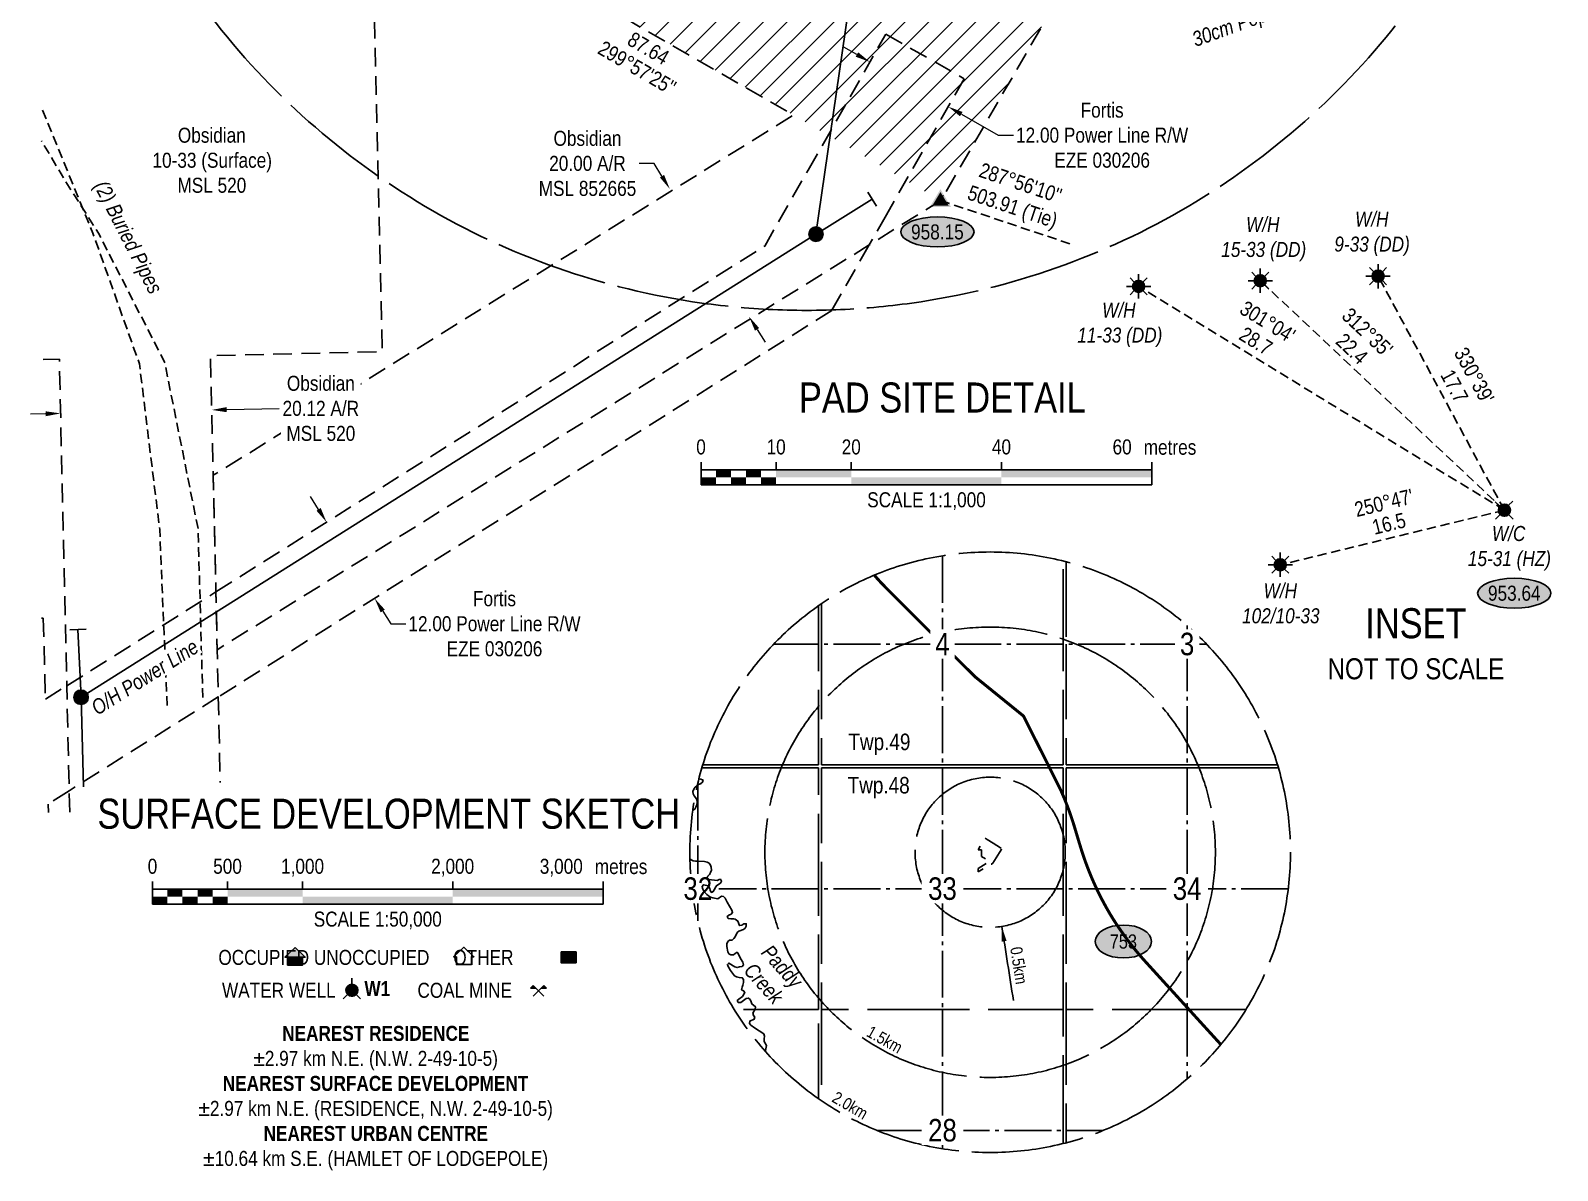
# Model space of a CAD drawing. Extents: x 605913 to 608337, y 5892047 to 5896223.
# Drawn here: x 605928 to 606944, y 5892047 to 5892806 of the extents above; entities that cross this region are included whole.
import ezdxf
from ezdxf.enums import TextEntityAlignment as Align

# ---------------------------------------------------------------- set-up
doc = ezdxf.new("R2010")
doc.units = 0
doc.header["$LTSCALE"] = 5
doc.header["$PDSIZE"] = 5
for name, pattern in [('foc-ACCESSROAD', [3.75, 2.5, -1.25]), ('foc-BUFFER', [16.75, 15, -1.75]), ('foc-FLOWLINE', [3.75, 2.5, -1.25]), ('foc-QUARTERLINE', [33, 25, -3, 2, -3]), ('foc-TIELINE', [1.875, 1.25, -0.625]), ('foc-UNSURVEYED', [12.5, 10, -2.5]), ('POWERLINE5', [7.8, 2.4, -0.6, 0.6, -0.6, 0.6, -0.6, 2.4]), ('UG_PIPE', [1.875, 1.25, -0.625])]:
    doc.linetypes.add(name, pattern=pattern)
doc.layers.get('Defpoints').update_dxf_attribs({"color": 9})
for name, color, linetype in [('AS-PIPE-UG', 44, 'UG_PIPE'), ('AS-PIPE-UG-T', 44, 'Continuous'), ('AS-POWER', 104, 'foc-POWER'), ('AS-POWER-EXISTING', 72, 'POWERLINE5'), ('AS-RESIDENCE', 14, 'Continuous'), ('AS-SYMBOL', 7, 'Continuous'), ('AUX-BUFFER', 7, 'foc-BUFFER'), ('AUX-LABELS', 1, 'Continuous'), ('C-WS', 13, 'foc-ACCESSROAD'), ('C-WS-S', 13, 'Continuous'), ('CG-NOTES', 7, 'Continuous'), ('DETAIL-T', 7, 'Continuous'), ('F-EZE', 190, 'foc-FLOWLINE'), ('F-WS-S', 190, 'Continuous'), ('L-2', 7, 'Continuous'), ('L-BD', 7, 'Continuous'), ('L-MON', 1, 'Continuous'), ('L-QSEC', 8, 'foc-QUARTERLINE'), ('L-TIE', 7, 'foc-TIELINE'), ('L-USEC', 7, 'foc-UNSURVEYED'), ('P-ELEVATION', 7, 'Continuous'), ('P-PROPOSED-EXISTING-H', 59, 'Continuous'), ('ROUTE-MAP-HWY', 2, 'Continuous'), ('S-7', 6, 'Continuous'), ('T-BUSH-T', 110, 'Continuous'), ('T-CREEK', 160, 'Continuous'), ('T-TIE', 201, 'foc-TIELINE'), ('T-WATER-T', 170, 'Continuous')]:
    doc.layers.add(name, color=color, linetype=linetype)
for name, color, linetype, lineweight in [('C-AR-T', 13, 'Continuous', 9), ('F-EZE-T', 190, 'Continuous', 9), ('T-TIE-T', 201, 'Continuous', 18)]:
    doc.layers.add(name, color=color, linetype=linetype, lineweight=lineweight)
doc.styles.add('100L', font='ARIALN.TTF', dxfattribs={"height": 11})
doc.styles.add('120', font='ARIALN.TTF', dxfattribs={"height": 13})
doc.styles.add('60L', font='ARIALN.TTF', dxfattribs={"height": 7.35})
doc.styles.add('80', font='ARIALN.TTF', dxfattribs={"height": 10})
doc.styles.add('80A', font='ARIALN.TTF', dxfattribs={"height": 10})
doc.styles.add('80CG', font='ARIALN.TTF', dxfattribs={"height": 10})
doc.styles.add('80L', font='ARIALN.TTF', dxfattribs={"height": 10})
doc.styles.add('80LS', font='ARIALNI.TTF', dxfattribs={"height": 10})
doc.styles.add('BOLD', font='ARIALNB.TTF')
doc.styles.add('foc-LtypeFont', font='ARIALN.TTF', dxfattribs={"height": 7.35})
doc.linetypes.add('foc-POWER', pattern='A,6,-1,["P",foc-LtypeFont,S=0.2,R=0,X=-0.625,Y=-0.75],-1.24,4', length=12.24)
doc.dimstyles.new('Compass 5 000', dxfattribs={"dimscale": 5, "dimtxt": 9, "dimasz": 2, "dimexe": 0.2, "dimexo": 0.0625, "dimgap": 0.5, "dimtad": 0, "dimtih": 1, "dimtoh": 1, "dimzin": 0, "dimdsep": 46, "dimtxsty": '80CG', "dimcen": 0.1, "dimse1": 1, "dimse2": 1, "dimclrd": 256, "dimclrt": 256, "dimaunit": 1, "dimadec": 4, "dimazin": 0, "dimtfac": 0.06, "dimtofl": 0, "dimtmove": 0, "dimatfit": 1, "dimfxl": 0.2, "dimtolj": 1, "dimtzin": 0, "dimlwd": -1, "dimarcsym": 0})

# ---------------------------------------------------------------- blocks, each defined once
blk = doc.blocks.new('POWERPOLE')
h = blk.add_hatch(color=255)
edge = h.paths.add_edge_path()
edge.add_arc((0, 0), 0.96, 0, 360)
at = {"linetype": 'Continuous'}
for p, q in [((0.68, -0.68), (-0.68, 0.68)), ((-0.68, -0.68), (0.68, 0.68))]:
    blk.add_line(p, q, dxfattribs=at)
blk.add_circle((0, 0), 0.96, dxfattribs=at)
blk = doc.blocks.new('*D72')
at = {"layer": 'C-AR-T', "transparency": 16777216}
for p, q in [((606058.4, 5892553.3), (606093.3, 5892554.1)), ((605937.7, 5892550.5), (605927.7, 5892550.3))]:
    blk.add_line(p, q, dxfattribs=at)
for points in [[(606058.3, 5892555), (606058.4, 5892551.6), (606048.4, 5892553.1)], [(605937.7, 5892552.2), (605937.8, 5892548.9), (605947.7, 5892550.8)]]:
    blk.add_solid(points, dxfattribs=at)
at = {"layer": 'Defpoints', "color": 0, "transparency": 16777216}
for p in [(606048.4, 5892553.1), (605954.3, 5892263.4), (606054.9, 5892265.7)]:
    blk.add_point(p, dxfattribs=at)
at = {"layer": 'C-AR-T', "transparency": 16777216, "insert": (606121, 5892554.1), "char_height": 10, "attachment_point": 5, "style": '80CG', "bg_fill": 3, "box_fill_scale": 1.1, "bg_fill_color": 256, "bg_fill_true_color": 13158600, "bg_fill_transparency": 0}
blk.add_mtext('\\A1;Obsidian\\P20.12 A/R\\PMSL 520', dxfattribs=at)
blk = doc.blocks.new('*D71')
at = {"layer": 'Defpoints', "color": 0, "transparency": 16777216}
for p in [(606110, 5892469.1), (606156.8, 5892427.6), (606142, 5892418.3)]:
    blk.add_point(p, dxfattribs=at)
at = {"layer": 'F-EZE-T', "transparency": 16777216}
for p, q in [((606119.5, 5892486.9), (606114.2, 5892495.4)), ((606162.2, 5892419.2), (606167.5, 5892410.7)), ((606167.5, 5892410.7), (606177.5, 5892410.7))]:
    blk.add_line(p, q, dxfattribs=at)
for points in [[(606120.9, 5892487.8), (606118.1, 5892486), (606124.8, 5892478.4)], [(606163.6, 5892420.1), (606160.8, 5892418.3), (606156.8, 5892427.6)]]:
    blk.add_solid(points, dxfattribs=at)
at = {"layer": 'F-EZE-T', "transparency": 16777216, "insert": (606236.6, 5892410.7), "char_height": 10, "attachment_point": 5, "style": '80CG'}
blk.add_mtext('\\A1;Fortis\\P12.00 Power Line R/W\\PEZE 030206', dxfattribs=at)
blk = doc.blocks.new('*U66')
at = {"color": 72}
blk.add_line((1.1, 0.05), (-1.1, -0.05), dxfattribs=at)
at = {"layer": 'AS-SYMBOL', "color": 72, "flags": 128}
blk.add_lwpolyline([(0.42, -9.04), (0, 0)], dxfattribs=at)
blk = doc.blocks.new('*U65')
at = {"color": 72}
blk.add_line((0.58, -0.93), (-0.58, 0.93), dxfattribs=at)
at = {"layer": 'AS-SYMBOL', "color": 72, "flags": 128}
blk.add_lwpolyline([(-7.47, -4.67), (0, 0)], dxfattribs=at)
blk = doc.blocks.new('*D76')
at = {"layer": 'Defpoints', "color": 0, "transparency": 16777216}
for p in [(606486.5, 5892784.8), (606473.2, 5892761.5), (606525.3, 5892731.7)]:
    blk.add_point(p, dxfattribs=at)
at = {"layer": 'F-EZE-T', "transparency": 16777216}
for p, q in [((606477.9, 5892789.8), (606469.2, 5892794.7)), ((606547.4, 5892750.1), (606572, 5892736)), ((606572, 5892736), (606582, 5892736))]:
    blk.add_line(p, q, dxfattribs=at)
for points in [[(606478.7, 5892791.2), (606477, 5892788.3), (606486.5, 5892784.8)], [(606548.2, 5892751.5), (606546.5, 5892748.6), (606538.7, 5892755)]]:
    blk.add_solid(points, dxfattribs=at)
at = {"layer": 'F-EZE-T', "transparency": 16777216, "insert": (606641.1, 5892736), "char_height": 10, "attachment_point": 5, "style": '80CG'}
blk.add_mtext('\\A1;Fortis\\P12.00 Power Line R/W\\PEZE 030206', dxfattribs=at)
blk = doc.blocks.new('GAS')
h = blk.add_hatch(color=255)
h.dxf.hatch_style = 1
edge = h.paths.add_edge_path()
edge.add_arc((0, 0), 0.9, 0, 360)
for p, q in [((-0.81, 0), (-1.62, 0)), ((-0.57, 0.57), (-1.14, 1.14)), ((0, 0.81), (0, 1.62)), ((0.57, 0.57), (1.14, 1.14)), ((1.62, 0), (0.81, 0)), ((-0.57, -0.57), (-1.14, -1.14)), ((0, -0.81), (0, -1.62)), ((1.14, -1.14), (0.57, -0.57))]:
    blk.add_line(p, q)
blk.add_circle((0, 0), 0.8)
blk = doc.blocks.new('WC')
at = {"layer": 'L-MON'}
h = blk.add_hatch(color=255, dxfattribs=at)
h.dxf.hatch_style = 1
edge = h.paths.add_edge_path()
edge.add_arc((0, 0), 0.9, 0, 360)
at = {"layer": 'L-MON', "color": 240, "flags": 128}
for points in [[(-0.62, 0.5), (-1.23, 1.12)], [(0.52, 0.61), (1.13, 1.21)], [(-1.18, -1.18), (-0.56, -0.57)], [(1.16, -1.18), (0.56, -0.57)]]:
    blk.add_lwpolyline(points, dxfattribs=at)
at = {"layer": 'L-MON', "color": 240}
for radius in [0.8, 0.373]:
    blk.add_circle((0, 0), radius, dxfattribs=at)
blk = doc.blocks.new('*U36')
at = {"color": 0}
for p, q in [((-150, 0), (-150, 15)), ((-100, 10), (-100, 15)), ((-50, 10), (-50, 15)), ((50, 10), (50, 15)), ((150.2, 0), (150.2, 15)), ((-150, 10), (150.2, 10)), ((-150, 0), (150.2, 0))]:
    blk.add_line(p, q, dxfattribs=at)
for points in [[(-150, 5), (-140, 5), (-150, 0), (-140, 0)], [(-140, 10), (-130, 10), (-140, 5), (-130, 5)], [(-130, 5), (-120, 5), (-130, 0), (-120, 0)], [(-120, 10), (-110, 10), (-120, 5), (-110, 5)], [(-110, 5), (-100, 5), (-110, 0), (-100, 0)], [(-100, 10), (-50, 10), (-100, 5), (-50, 5)], [(-50, 5), (50, 5), (-50, 0), (50, 0)], [(50, 10), (150.2, 10), (50, 5), (150.2, 5)]]:
    blk.add_solid(points, dxfattribs=at)
at = {"color": 0, "style": '80'}
blk.add_text('metres', height=10, dxfattribs=at).set_placement((162.2, 20), align=Align.CENTER)
at = {"color": 0, "char_height": 10, "style": '80'}
for s, insert, attachment_point in [('0', (-150, 30.2), 2), ('10', (-100, 30.2), 2), ('20', (-50, 30.2), 2), ('40', (50, 30.2), 2), ('60', (136.7, 30.2), 3), ('SCALE 1:1,000', (0.1, -5), 2)]:
    blk.add_mtext(s, dxfattribs=dict(at, insert=insert, attachment_point=attachment_point))
blk = doc.blocks.new('HWY-SEC')
h = blk.add_hatch(color=255)
edge = h.paths.add_edge_path()
edge.add_ellipse((0, 0), major_axis=(18.8, 0), ratio=0.584608, start_angle=0, end_angle=360)
blk.add_ellipse((0, 0), major_axis=(18.8, 0), ratio=0.584608)
at = {"style": '80A'}
blk.add_attdef('SEC', text='', height=9.5, dxfattribs=at).set_placement((0, 0), align=Align.MIDDLE_CENTER)
blk = doc.blocks.new('*U33')
at = {"color": 0}
for p, q in [((-150, 0), (-150, 15)), ((-100, 10), (-100, 15)), ((-50, 10), (-50, 15)), ((50, 10), (50, 15)), ((150.2, 0), (150.2, 15)), ((-150, 10), (150.2, 10)), ((-150, 0), (150.2, 0))]:
    blk.add_line(p, q, dxfattribs=at)
for points in [[(-150, 5), (-140, 5), (-150, 0), (-140, 0)], [(-140, 10), (-130, 10), (-140, 5), (-130, 5)], [(-130, 5), (-120, 5), (-130, 0), (-120, 0)], [(-120, 10), (-110, 10), (-120, 5), (-110, 5)], [(-110, 5), (-100, 5), (-110, 0), (-100, 0)], [(-100, 10), (-50, 10), (-100, 5), (-50, 5)], [(-50, 5), (50, 5), (-50, 0), (50, 0)], [(50, 10), (150.2, 10), (50, 5), (150.2, 5)]]:
    blk.add_solid(points, dxfattribs=at)
at = {"color": 0, "style": '80'}
blk.add_text('metres', height=10, dxfattribs=at).set_placement((162.2, 20), align=Align.CENTER)
at = {"color": 0, "char_height": 10, "style": '80'}
for s, insert, attachment_point in [('0', (-150, 30.2), 2), ('500', (-100, 30.2), 2), ('1,000', (-50, 30.2), 2), ('2,000', (50, 30.2), 2), ('3,000', (136.7, 30.2), 3), ('SCALE 1:50,000', (0.1, -5), 2)]:
    blk.add_mtext(s, dxfattribs=dict(at, insert=insert, attachment_point=attachment_point))
blk = doc.blocks.new('res_abd')
at = {"color": 14}
blk.add_lwpolyline([(-1.13, -0.57), (-1.13, -1.62), (0.87, -1.62), (0.87, -0.57), (1.22, -0.57), (-0.13, 0.69), (-1.49, -0.57)], close=True, dxfattribs=at)
blk = doc.blocks.new('res_other')
blk.add_hatch(color=14).paths.add_polyline_path([(-1.09, 0.73), (0.91, 0.73), (0.91, -0.69), (-1.09, -0.69)])
at = {"color": 14}
blk.add_lwpolyline([(-1.09, 0.73), (0.91, 0.73), (0.91, -0.69), (-1.09, -0.69)], close=True, dxfattribs=at)
blk = doc.blocks.new('res_occ')
for points in [[(0.1, 0.89), (-1.26, -0.37), (1.46, -0.37)], [(-0.9, -1.43), (1.1, -1.43), (1.1, -0.37), (-0.9, -0.37)]]:
    blk.add_hatch(color=14).paths.add_polyline_path(points)
at = {"color": 14}
for points in [[(0.1, 0.89), (-1.26, -0.37), (1.46, -0.37)], [(-0.9, -1.43), (1.1, -1.43), (1.1, -0.37), (-0.9, -0.37)]]:
    blk.add_lwpolyline(points, close=True, dxfattribs=at)
blk = doc.blocks.new('WAT')
h = blk.add_hatch(color=255)
h.dxf.hatch_style = 1
edge = h.paths.add_edge_path()
edge.add_arc((0, 0), 0.9, 0, 360)
at = {"color": 170}
for p, q in [((0, 0.82), (0, 1.63)), ((-0.58, -0.58), (-1.15, -1.15)), ((0.58, -0.58), (1.15, -1.15))]:
    blk.add_line(p, q, dxfattribs=at)
blk.add_circle((0, 0), 0.8, dxfattribs=at)
blk = doc.blocks.new('Mine')
at = {"layer": 'AS-SYMBOL'}
h = blk.add_hatch(color=161, dxfattribs=at)
h.dxf.hatch_style = 1
h.paths.add_polyline_path([(-0.71, 0.71), (-1.06, 0.35), (-0.35, 0.35)])
h = blk.add_hatch(color=161, dxfattribs=at)
h.dxf.hatch_style = 1
h.paths.add_polyline_path([(0.71, 0.71), (0.35, 0.35), (1.06, 0.35)])
at = {"layer": 'AS-SYMBOL', "color": 161}
for p, q in [((-0.71, 0.71), (-1.06, 0.35)), ((-1.06, 0.35), (-0.35, 0.35)), ((-0.71, 0.71), (0, 0)), ((0, 0), (-0.71, -0.71)), ((0, 0), (0.71, 0.71)), ((0, 0), (0.71, -0.71)), ((1.06, 0.35), (0.35, 0.35)), ((0.71, 0.71), (1.06, 0.35))]:
    blk.add_line(p, q, dxfattribs=at)
blk = doc.blocks.new('*U37')
at = {"layer": 'AS-RESIDENCE', "color": 14}
blk.add_lwpolyline([(130, -1.3), (140, -1.3), (140, -8.5), (130, -8.5)], close=True, dxfattribs=at)
at = {"layer": 'AS-RESIDENCE', "xscale": 5, "yscale": 5, "zscale": 5}
for name, p in [('res_occ', (-47.7, -2.9)), ('res_abd', (65.9, -1.7)), ('res_other', (135.5, -5))]:
    blk.add_blockref(name, p, dxfattribs=at)
at = {"layer": 'AS-SYMBOL', "color": 161, "xscale": 5, "yscale": 5, "zscale": 5}
blk.add_blockref('Mine', (115, -27.2), dxfattribs=at)
at = {"layer": 'F-WS-S', "xscale": 5, "yscale": 5, "zscale": 5}
blk.add_blockref('WAT', (-9.3, -26.9), dxfattribs=at)
at = {"layer": 'CG-NOTES', "char_height": 12, "style": '80CG'}
for s, insert, width, attachment_point in [('{\\H0.83333x;OCCUPIED^IUNOCCUPIED^I    OTHER}', (0, 0), 324.707, 2), ('\\pi0.13844;{\\H0.83333x;WATER WELL}', (-96, -21.9), 75.427, 1), ('\\pi0.33285;{\\H0.83333x;COAL MINE}', (34, -21.9), 62.521, 1)]:
    blk.add_mtext(s, dxfattribs=dict(at, insert=insert, width=width, attachment_point=attachment_point))
at = {"layer": 'T-WATER-T', "style": 'BOLD'}
blk.add_text('W1', height=10, dxfattribs=at).set_placement((-1, -30.8))
blk = doc.blocks.new('*D81')
at = {"layer": 'C-AR-T', "transparency": 16777216}
for p, q in [((606342.8, 5892717.2), (606332.8, 5892717.2)), ((606348.1, 5892708.7), (606342.8, 5892717.2)), ((606411.4, 5892606.7), (606416.7, 5892598.2))]:
    blk.add_line(p, q, dxfattribs=at)
for points in [[(606349.5, 5892709.6), (606346.7, 5892707.9), (606353.3, 5892700.2)], [(606412.8, 5892607.6), (606410, 5892605.9), (606406.1, 5892615.2)]]:
    blk.add_solid(points, dxfattribs=at)
at = {"layer": 'Defpoints', "color": 0, "transparency": 16777216}
for p in [(606353.3, 5892700.2), (606356.7, 5892702.3), (606409.5, 5892617.3)]:
    blk.add_point(p, dxfattribs=at)
at = {"layer": 'C-AR-T', "transparency": 16777216, "insert": (606298.5, 5892717.2), "char_height": 10, "attachment_point": 5, "style": '80CG', "bg_fill": 3, "box_fill_scale": 1.1, "bg_fill_color": 256, "bg_fill_true_color": 13158600, "bg_fill_transparency": 0}
blk.add_mtext('\\A1;Obsidian\\P20.00 A/R\\PMSL 852665', dxfattribs=at)
blk = doc.blocks.new('STRIA')
blk.add_hatch(color=255).paths.add_polyline_path([(-0.04, 1.52), (-1.47, -0.87), (1.39, -0.87)])
blk = doc.blocks.new('STRIAA')
blk.add_blockref('STRIA', (0, 0))
blk = doc.blocks.new('STRIB')
at = {"color": 1}
blk.add_solid([(-1.12, -0.67), (-0.04, 1.13), (1.04, -0.67)], dxfattribs=at)
blk = doc.blocks.new('STRIBB')
blk.add_blockref('STRIB', (0, 0))
blk = doc.blocks.new('STRICC')
for name in ['STRIAA', 'STRIBB']:
    blk.add_blockref(name, (0, 0))
blk = doc.blocks.new('fdspike')
blk.add_blockref('STRICC', (0, 0))
blk = doc.blocks.new('we')
at = {"layer": 'P-ELEVATION'}
h = blk.add_hatch(color=111, dxfattribs=at)
h.dxf.hatch_style = 1
edge = h.paths.add_edge_path()
edge.add_ellipse((0, 0), major_axis=(-24.4, 0), ratio=0.410256, start_angle=0, end_angle=360)
at = {"layer": 'P-ELEVATION', "color": 7, "flags": 128}
blk.add_lwpolyline([(0, 0, 12.5, 0, 0), (-12.4, -6.4, 0, 0, 0)], format="xyseb", dxfattribs=at)
at = {"layer": 'P-ELEVATION', "color": 7}
blk.add_ellipse((0, 0), major_axis=(-24.4, 0), ratio=0.410256, dxfattribs=at)
at = {"layer": 'P-ELEVATION', "style": '80'}
blk.add_attdef('ELEVATION', text='', height=10, dxfattribs=at).set_placement((0, 0), align=Align.MIDDLE_CENTER)

msp = doc.modelspace()

# ---------------------------------------------------------------- hatches: boundary and pattern name
at = {"layer": 'P-PROPOSED-EXISTING-H'}
h = msp.add_hatch(dxfattribs=at)
h.set_pattern_fill('ANSI31', color=256, scale=3.5, style=0)
h.set_pattern_definition([(45, (-1714.735, 3159.097), (-7.857724106, 7.857724106), [])])
h.paths.add_polyline_path([(606435.642, 5892749.403), (606533.677, 5892692.498), (606743.102, 5893053.32), (606785.275, 5893125.979), (606816.47, 5893179.723), (606822.474, 5893190.07), (606781.795, 5893213.679), (606526.029, 5893362.138), (606330.636, 5893475.531), (606324.871, 5893478.9), (606260.859, 5893518.014), (606249.905, 5893499.132), (606030.102, 5893120.663), (606149.397, 5893123.348), (606154.337, 5892911.193)])

# ---------------------------------------------------------------- linework, layer by layer
at = {"layer": 'AS-PIPE-UG', "flags": 128}
for points in [[(606018.667, 5892356.203), (606013.727, 5892473.438), (606013.727, 5892473.438), (606000.222, 5892583.813), (606000.222, 5892583.813), (605969.207, 5892670.873), (605954.707, 5892706.148), (605934.931, 5892754.647)], [(606042.377, 5892361.668), (606039.257, 5892474.103), (606017.002, 5892584.908), (605972.952, 5892670.768), (605951.012, 5892705.463), (605934.931, 5892732.274)]]:
    msp.add_lwpolyline(points, dxfattribs=at)
at = {"layer": 'AS-POWER', "flags": 128}
msp.add_lwpolyline([(605962.987, 5892302.187), (605961.372, 5892361.798), (606450.612, 5892670.133), (606472.132, 5892818.478)], dxfattribs=at)
at = {"layer": 'AUX-BUFFER', "color": 251, "linetype": 'foc-BUFFER'}
msp.add_circle((606444.427, 5893119.198), 499.797, dxfattribs=at)
at = {"layer": 'AUX-BUFFER'}
for radius in [199.919, 149.939, 49.98]:
    msp.add_circle((606566.555, 5892258.603), radius, dxfattribs=at)
at = {"layer": 'C-WS', "flags": 128}
for points in [[(606816.47, 5893179.723), (606785.275, 5893125.979), (606743.102, 5893053.32), (606533.677, 5892692.498), (606486.045, 5892662.928), (606052.004, 5892393.47), (606051.124, 5892431.988), (606049.35, 5892509.589), (606435.642, 5892749.403), (606154.337, 5892911.193), (606149.397, 5893123.348), (606030.102, 5893120.663), (606249.905, 5893499.132), (606260.859, 5893518.014), (606324.871, 5893478.9), (606330.636, 5893475.531), (606526.029, 5893362.138), (606781.795, 5893213.679), (606820.222, 5893191.518), (606816.47, 5893179.723)], [(606574.219, 5892260.894), (606573.569, 5892259.835), (606572.691, 5892258.403), (606568.33, 5892251.293), (606567.363, 5892250.725), (606558.557, 5892245.55), (606558.558, 5892246.32), (606558.56, 5892247.872), (606566.398, 5892252.478), (606560.858, 5892255.876), (606560.864, 5892260.132), (606560.257, 5892260.133), (606558.499, 5892260.135), (606563.049, 5892267.554), (606563.277, 5892267.926), (606564.538, 5892267.113), (606564.651, 5892267.043), (606568.502, 5892264.681), (606573.542, 5892261.59), (606574.344, 5892261.098), (606574.219, 5892260.894)]]:
    msp.add_lwpolyline(points, close=True, dxfattribs=at)
for points in [[(605934.931, 5893120.465), (606030.102, 5893120.663), (606149.397, 5893123.348), (606154.337, 5892911.193), (606161.846, 5892591.834), (606047.528, 5892589.217), (606049.348, 5892509.589), (606051.124, 5892431.988), (606052.002, 5892393.47), (606052.721, 5892362.049), (606054.023, 5892305.095)], [(605953.8, 5892285.335), (605953.476, 5892299.517), (605951.877, 5892369.46), (605946.906, 5892586.922), (605934.931, 5892586.648)]]:
    msp.add_lwpolyline(points, dxfattribs=at)
at = {"layer": 'F-EZE'}
msp.add_lwpolyline([(605934.931, 5892414.53), (605936.252, 5892414.564), (605937.648, 5892360.499), (605951.877, 5892369.46), (606051.124, 5892431.988), (606416.464, 5892662.159), (606445.38, 5892712.77), (606497.143, 5892803.377), (606549.271, 5892773.596), (606497.506, 5892682.988), (606486.045, 5892662.928), (606461.154, 5892619.363), (606052.723, 5892362.049), (605953.476, 5892299.517), (605939.451, 5892290.685), (605939.598, 5892285.01)], dxfattribs=at)
at = {"layer": 'L-QSEC', "color": 253, "ltscale": 0.25}
for p, q in [((606534.807, 5892455.985), (606534.807, 5892397.172)), ((606697.687, 5892409.508), (606697.687, 5892397.172)), ((606452.361, 5892397.172), (606422.45, 5892397.172)), ((606534.807, 5892397.172), (606454.372, 5892397.172)), ((606534.807, 5892397.172), (606534.807, 5892316.737)), ((606615.241, 5892397.172), (606534.807, 5892397.172)), ((606697.687, 5892397.172), (606617.252, 5892397.172)), ((606697.687, 5892397.172), (606697.687, 5892316.737)), ((606710.661, 5892397.172), (606697.687, 5892397.172)), ((606534.807, 5892314.726), (606534.807, 5892234.291)), ((606697.687, 5892314.726), (606697.687, 5892234.291)), ((606371.927, 5892304.29), (606371.927, 5892234.291)), ((606371.927, 5892234.291), (606368.12, 5892234.291)), ((606371.927, 5892234.291), (606371.927, 5892212.917)), ((606452.361, 5892234.291), (606371.927, 5892234.291)), ((606534.807, 5892234.291), (606454.372, 5892234.291)), ((606534.807, 5892234.291), (606534.807, 5892153.857)), ((606615.241, 5892234.291), (606534.807, 5892234.291)), ((606697.687, 5892234.291), (606617.252, 5892234.291)), ((606697.687, 5892234.291), (606697.687, 5892153.857)), ((606764.99, 5892234.291), (606697.687, 5892234.291)), ((606534.807, 5892153.857), (606534.807, 5892073.422)), ((606697.687, 5892153.857), (606697.687, 5892107.699)), ((606491.219, 5892073.422), (606534.807, 5892073.422)), ((606534.807, 5892073.422), (606534.807, 5892061.222)), ((606534.807, 5892073.422), (606615.241, 5892073.422)), ((606641.891, 5892073.422), (606617.252, 5892073.422))]:
    msp.add_line(p, q, dxfattribs=at)
at = {"layer": 'L-TIE'}
msp.add_line((606533.677, 5892692.498), (606621.787, 5892663.041), dxfattribs=at)
at = {"layer": 'L-USEC', "color": 253}
for p, q in [((606615.241, 5892397.172), (606615.241, 5892452.503)), ((606617.252, 5892451.987), (606617.252, 5892397.172)), ((606452.361, 5892397.172), (606452.361, 5892422.699)), ((606454.372, 5892424.08), (606454.372, 5892397.172)), ((606452.361, 5892316.737), (606452.361, 5892397.172)), ((606454.372, 5892397.172), (606454.372, 5892316.737)), ((606615.241, 5892316.737), (606615.241, 5892397.172)), ((606617.252, 5892397.172), (606617.252, 5892316.737)), ((606452.361, 5892234.291), (606452.361, 5892314.726)), ((606454.372, 5892314.726), (606454.372, 5892234.291)), ((606615.241, 5892234.291), (606615.241, 5892314.726)), ((606617.252, 5892314.726), (606617.252, 5892234.291)), ((606452.361, 5892153.857), (606452.361, 5892234.291)), ((606454.372, 5892234.291), (606454.372, 5892153.857)), ((606615.241, 5892153.857), (606615.241, 5892234.291)), ((606617.252, 5892234.291), (606617.252, 5892153.857)), ((606452.361, 5892153.857), (606396.274, 5892153.857)), ((606452.361, 5892094.508), (606452.361, 5892153.857)), ((606454.372, 5892153.857), (606454.372, 5892093.127)), ((606534.807, 5892153.857), (606454.372, 5892153.857)), ((606615.241, 5892153.857), (606534.807, 5892153.857)), ((606615.241, 5892073.422), (606615.241, 5892153.857)), ((606617.252, 5892153.857), (606617.252, 5892073.422)), ((606697.687, 5892153.857), (606617.252, 5892153.857)), ((606736.837, 5892153.857), (606697.687, 5892153.857)), ((606615.241, 5892064.703), (606615.241, 5892073.422)), ((606617.252, 5892073.422), (606617.252, 5892065.219))]:
    msp.add_line(p, q, dxfattribs=at)
at = {"layer": 'L-USEC'}
for p, q in [((606374.676, 5892314.726), (606452.361, 5892314.726)), ((606452.361, 5892314.726), (606374.676, 5892314.726)), ((606375.275, 5892316.737), (606452.361, 5892316.737)), ((606452.361, 5892316.737), (606375.275, 5892316.737)), ((606454.372, 5892316.737), (606534.807, 5892316.737)), ((606534.807, 5892316.737), (606454.372, 5892316.737)), ((606454.372, 5892314.726), (606534.807, 5892314.726)), ((606534.807, 5892314.726), (606454.372, 5892314.726)), ((606534.807, 5892316.737), (606615.241, 5892316.737)), ((606615.241, 5892316.737), (606534.807, 5892316.737)), ((606534.807, 5892314.726), (606615.241, 5892314.726)), ((606615.241, 5892314.726), (606534.807, 5892314.726)), ((606617.252, 5892316.737), (606697.687, 5892316.737)), ((606697.687, 5892316.737), (606617.252, 5892316.737)), ((606617.252, 5892314.726), (606697.687, 5892314.726)), ((606697.687, 5892314.726), (606617.252, 5892314.726)), ((606697.687, 5892316.737), (606757.835, 5892316.737)), ((606757.835, 5892316.737), (606697.687, 5892316.737)), ((606697.687, 5892314.726), (606758.435, 5892314.726)), ((606758.435, 5892314.726), (606697.687, 5892314.726))]:
    msp.add_line(p, q, dxfattribs=at)
at = {"layer": 'ROUTE-MAP-HWY', "const_width": 1.999}
msp.add_lwpolyline([(606720.12, 5892130.598), (606669.641, 5892186.087), (606667.937, 5892188.001), (606666.252, 5892189.937), (606664.583, 5892191.904), (606662.936, 5892193.905), (606661.31, 5892195.934), (606659.706, 5892197.989), (606658.123, 5892200.073), (606656.571, 5892202.186), (606655.04, 5892204.322), (606653.519, 5892206.48), (606652.008, 5892208.669), (606650.511, 5892210.896), (606649.043, 5892213.165), (606647.598, 5892215.474), (606646.183, 5892217.808), (606644.808, 5892220.16), (606643.48, 5892222.526), (606642.193, 5892224.896), (606640.937, 5892227.261), (606639.723, 5892229.623), (606638.562, 5892231.98), (606637.44, 5892234.325), (606636.357, 5892236.657), (606635.316, 5892238.983), (606634.312, 5892241.291), (606633.349, 5892243.594), (606632.419, 5892245.891), (606631.516, 5892248.186), (606630.645, 5892250.486), (606629.806, 5892252.794), (606628.991, 5892255.115), (606628.204, 5892257.453), (606627.44, 5892259.8), (606626.702, 5892262.165), (606625.983, 5892264.543), (606622.445, 5892276.287), (606621.715, 5892278.61), (606620.96, 5892280.931), (606620.174, 5892283.243), (606619.358, 5892285.552), (606618.507, 5892287.859), (606617.631, 5892290.161), (606616.727, 5892292.457), (606615.803, 5892294.73), (606614.855, 5892296.989), (606613.864, 5892299.239), (606613.243, 5892300.601), (606588.793, 5892349.277), (606556.25, 5892375.655), (606496.963, 5892434.927), (606495.266, 5892436.68), (606493.595, 5892438.442), (606491.954, 5892440.24), (606490.338, 5892442.072), (606489.486, 5892443.07)], dxfattribs=at)
at = {"layer": 'T-CREEK'}
msp.add_lwpolyline([(606372.716, 5892307.529), (606374, 5892307.297), (606375.408, 5892306.676), (606375.066, 5892305.233), (606373.954, 5892304.283), (606372.461, 5892303.671), (606371.244, 5892302.871), (606370.191, 5892301.878), (606369.605, 5892301.1)], dxfattribs=at)
at = {"layer": 'T-TIE'}
for q in [(606665.376, 5892635.394), (606746.366, 5892639.144), (606824.826, 5892642.154), (606759.689, 5892450.03)]:
    msp.add_line((606908.89, 5892486.353), q, dxfattribs=at)
at = {"layer": 'T-WATER-T', "linetype": 'Continuous'}
for points in [[(606372.708, 5892307.5), (606374.013, 5892307.265), (606375.421, 5892306.648), (606375.078, 5892305.203), (606373.966, 5892304.253), (606372.474, 5892303.64), (606371.795, 5892303.193), (606371.258, 5892302.84), (606370.204, 5892301.85), (606369.29, 5892300.635), (606368.689, 5892299.129), (606368.823, 5892297.401), (606369.559, 5892296.125), (606370.479, 5892294.985), (606371.23, 5892293.732), (606371.56, 5892291.965), (606371.19, 5892290.274), (606370.651, 5892288.728), (606369.93, 5892287.386), (606368.623, 5892286.713)], [(606407.241, 5892143.541), (606409.581, 5892141.742), (606415.859, 5892137.733), (606416.452, 5892136.251), (606416.145, 5892134.485), (606416.175, 5892132.626), (606417.724, 5892130.036), (606417.081, 5892126.598), (606417.029, 5892125.903)]]:
    msp.add_lwpolyline(points, dxfattribs=at)

# ---------------------------------------------------------------- block references
at = {"xscale": 4.99796935, "yscale": 4.99796935, "zscale": 4.99796935}
msp.add_blockref('WC', (606908.89, 5892486.353), dxfattribs=at)
at = {"color": 2}
msp.add_blockref('we', (606915.488, 5892431.085), dxfattribs=at).add_auto_attribs({'ELEVATION': '953.64'})
at = {"layer": 'AS-POWER-EXISTING', "xscale": 4.99796935, "yscale": 4.99796935, "zscale": 4.99796935}
msp.add_blockref('POWERPOLE', (606450.612, 5892670.133), dxfattribs=at)
at = {"layer": 'AS-SYMBOL', "xscale": 4.99796935, "yscale": 4.99796935, "zscale": 4.99796935}
msp.add_blockref('*U65', (606487.967, 5892693.498), dxfattribs=at)
at = {"layer": 'AUX-LABELS', "xscale": 0.9988084634318707, "yscale": 0.9988084634318707, "zscale": 0.9988084634318707}
msp.add_blockref('HWY-SEC', (606655.236, 5892199.175), dxfattribs=at).add_auto_attribs({'SEC': '753'})
at = {"layer": 'C-WS-S', "xscale": 4.99796935, "yscale": 4.99796935, "zscale": 4.99796935}
for p in [(606746.366, 5892639.144), (606824.826, 5892642.154), (606665.376, 5892635.394), (606759.689, 5892450.03)]:
    msp.add_blockref('GAS', p, dxfattribs=at)
at = {"layer": 'CG-NOTES', "xscale": 0.9991923331424217, "yscale": 0.9991923331424217, "zscale": 0.9991923331424217}
msp.add_blockref('*U37', (606150.998, 5892193.572), dxfattribs=at)
at = {"layer": 'DETAIL-T'}
msp.add_blockref('*U36', (606524.086, 5892503.281), dxfattribs=at)
at = {"layer": 'L-2', "xscale": 0.9991923331424217, "yscale": 0.9991923331424217, "zscale": 0.9991923331424217}
msp.add_blockref('*U33', (606158.792, 5892224.091), dxfattribs=at)
at = {"layer": 'L-MON', "xscale": 5, "yscale": 5, "zscale": 5}
msp.add_blockref('fdspike', (606533.677, 5892692.498), dxfattribs=at)

# ---------------------------------------------------------------- texts
at = {"style": '100L'}
for s, p in [('Twp.49', (606492.84, 5892326.594)), ('Twp.48', (606492.356, 5892297.755))]:
    msp.add_text(s, height=10.9955, rotation=359.999962, dxfattribs=at).set_placement(p, align=Align.CENTER)
at = {"char_height": 9.99594, "attachment_point": 1, "style": '80L'}
for s, width, insert in [('\\pi19.781;{\\fArial Narrow|b0|i1|c0|p34;W/H\\P\\pi3.2459;15-33 (DD)}', 60.75349, (606717.126, 5892681.616)), ('\\pi14.25;{\\fArial Narrow|b0|i1|c0|p34;W/H\\P\\pi0.43523;9-33 (DD)}', 49.691, (606795.248, 5892685.188)), ('\\pi21.365;{\\fArial Narrow|b0|i1|c0|p34;W/H\\P\\pi4.8298;11-33 (DD)}', 63.92141, (606619.762, 5892624.596)), ('\\pi16.448;{\\fArial Narrow|b0|i1|c0|p34;W/C\\P\\pi0.4113;15-31 (HZ)}', 53.81607, (606884.171, 5892475.829)), ('\\pi15.259;{\\fArial Narrow|b0|i1|c0|p34;W/H\\P\\pi0.90938;102/10-33 }', 51.70982, (606733.354, 5892437.7))]:
    msp.add_mtext_dynamic_manual_height_columns(s, width=width, gutter_width=50, heights=[0], dxfattribs=dict(at, insert=insert))
at = {"char_height": 7.9968, "attachment_point": 1, "style": '60L'}
for s, insert, rotation in [('0.5km', (606587.738, 5892196.166), 279.001315), ('1.5km', (606487.465, 5892143.505), 330.669818), ('2.0km', (606464.595, 5892099.798), 329.728013)]:
    msp.add_mtext_dynamic_manual_height_columns(s, width=28.39186, gutter_width=47.5, heights=[0], dxfattribs=dict(at, insert=insert, rotation=rotation))
at = {"layer": 'AS-PIPE-UG-T', "insert": (605978.653, 5892706.963), "char_height": 9.99594, "attachment_point": 1, "rotation": 297.159842, "style": '80L'}
msp.add_mtext_dynamic_manual_height_columns('{\\fArial Narrow|b0|i1|c0|p34;(2) Buried Pipes}', width=82.20778, gutter_width=50, heights=[0], dxfattribs=at)
at = {"layer": 'C-AR-T', "insert": (606008.238, 5892741.011), "char_height": 9.99594, "attachment_point": 1, "style": '80L'}
msp.add_mtext_dynamic_manual_height_columns('\\pi17.59;Obsidian\\P\\pi0.67969;10-33 (Surface)\\P\\pi17.29;MSL 520', width=78.99495, gutter_width=50, heights=[0], dxfattribs=at)
at = {"layer": 'CG-NOTES', "insert": (605950.837, 5892143.016), "char_height": 9.99192, "width": 412.06635, "attachment_point": 1, "style": '80CG'}
msp.add_mtext('\\pi144.43;{\\fArial Narrow|b1|i0|c0|p34;NEAREST RESIDENCE}\\P\\pi125.21;±2.97 km N.E. (N.W. 2-49-10-5)\\P\\pi104.85;{\\fArial Narrow|b1|i0|c0|p34;NEAREST SURFACE DEVELOPMENT}\\P\\pi88.649;±2.97 km N.E. (RESIDENCE, N.W. 2-49-10-5)\\P\\pi132.05;{\\fArial Narrow|b1|i0|c0|p34;NEAREST URBAN CENTRE}\\P\\pi91.808;±10.64 km S.E. (HAMLET OF LODGEPOLE)', dxfattribs=at)
at = {"layer": 'DETAIL-T', "color": 3, "style": '80CG'}
for s, insert, char_height, width, attachment_point in [('PAD SITE DETAIL', (606534.745, 5892561.229), 20, 376.31553, 5), ('INSET\\P{\\H0.7x;NOT TO SCALE}', (606849.995, 5892397.333), 19.99188, 116.92739, 5), ('\\pi2.3947;SURFACE DEVELOPMENT SKETCH', (605969.88, 5892294.268), 19.98385, 389.74417, 1)]:
    msp.add_mtext(s, dxfattribs=dict(at, insert=insert, char_height=char_height, width=width, attachment_point=attachment_point))
at = {"layer": 'L-BD', "style": '80L'}
for s, height, p in [("299°57'25''", 9.99594, (606331.551, 5892780.922)), ('87.64', 9.9959, (606339.078, 5892793.89))]:
    msp.add_text(s, height=height, rotation=329.8682, dxfattribs=at).set_placement(p, align=Align.MIDDLE)
at = {"layer": 'T-BUSH-T', "style": '80LS'}
msp.add_text('30cm Poplar', height=10, rotation=20, dxfattribs=at).set_placement((606731.834, 5892810.434), align=Align.MIDDLE_CENTER)
at = {"layer": 'T-TIE-T', "style": '80L'}
for s, rotation, p in [("301°04'", 328.5316, (606751.33, 5892611.787)), ("312°35'", 316.7681, (606817.742, 5892604.825)), ('28.7', 328.5316, (606743.502, 5892598.998)), ('22.4', 316.7681, (606807.472, 5892593.9)), ("330°39'", 298.3496, (606888.851, 5892576.12)), ('17.7', 298.3496, (606875.655, 5892569)), ("250°47'", 13.6827, (606828.674, 5892491.258)), ('16.5', 13.6827, (606832.043, 5892477.418))]:
    msp.add_text(s, height=9.9959, rotation=rotation, dxfattribs=at).set_placement(p, align=Align.MIDDLE)
at = {"layer": 'T-WATER-T', "insert": (606420.924, 5892198.041), "char_height": 9.98358, "attachment_point": 1, "rotation": 311.859472, "style": '80L'}
msp.add_mtext_dynamic_manual_height_columns('\\pi0.070216;{\\fArial Narrow|b0|i1|c0|p34;Paddy \\P\\pi1.3199;Creek}', width=32.71305, gutter_width=49.98, heights=[0], dxfattribs=at)

# ---------------------------------------------------------------- leaders
at = {"path_type": 1}
msp.add_leader([(606574.308, 5892209.229), (606582.061, 5892159.854)], dimstyle='Compass 5 000', override={"dimgap": 0.5, "dimtad": 0}, dxfattribs=at)

# ---------------------------------------------------------------- next in the draw order: texts
at = {"layer": 'AS-POWER', "insert": (605966.428, 5892357.598), "char_height": 9.99594, "attachment_point": 1, "rotation": 32.220467, "style": '80L', "bg_fill": 3, "box_fill_scale": 1.15, "bg_fill_color": 256, "bg_fill_true_color": 256, "bg_fill_transparency": 0}
msp.add_mtext_dynamic_manual_height_columns('\\pi0.59139;{\\fArial Narrow|b0|i1|c0|p34;O/H Power Line}', width=80.67299, gutter_width=50, heights=[0], dxfattribs=at)
at = {"layer": 'L-BD', "insert": (606588.407, 5892709.036), "char_height": 9.99594, "width": 64.33034, "attachment_point": 2, "rotation": 341.514315, "style": '80L', "bg_fill": 3, "box_fill_scale": 1, "bg_fill_color": 256, "bg_fill_transparency": 0}
msp.add_mtext("287°56'10''\\P503.91 (Tie)", dxfattribs=at)
at = {"layer": 'S-7', "attachment_point": 5, "style": '120', "bg_fill": 3, "box_fill_scale": 1.15, "bg_fill_color": 256}
for s, insert, char_height, width, bg_fill_transparency in [('4', (606534.807, 5892397.172), 14.994, 11.64943, 13369411), ('3', (606697.687, 5892397.172), 14.994, 11.64943, 13369466), ('32', (606371.927, 5892234.291), 14.9939, 23.29886, 13369381), ('33', (606534.807, 5892234.291), 14.9939, 23.29886, 13369436), ('34', (606697.687, 5892234.291), 14.9939, 23.29886, 13369441), ('28', (606534.807, 5892073.422), 14.9939, 23.29886, 13369431)]:
    msp.add_mtext(s, dxfattribs=dict(at, insert=insert, char_height=char_height, width=width, bg_fill_transparency=bg_fill_transparency))

# ---------------------------------------------------------------- next in the draw order: dimensions: what is measured, and where the dimension line sits
at = {"layer": 'C-AR-T'}
dim = msp.add_linear_dim(base=(606353.343, 5892700.244), p1=(606409.489, 5892617.333), p2=(606356.717, 5892702.338), angle=121.832437, text='Obsidian\\P20.00 A/R\\PMSL 852665', dimstyle='Compass 5 000', override={"dimtfill": 1}, dxfattribs=at)
dim.commit()
dim.dimension.update_dxf_attribs({"geometry": '*D81', "text_midpoint": (606298.477, 5892717.236), "dimtype": 161})

# ---------------------------------------------------------------- next in the draw order: linework, layer by layer
at = {"layer": 'T-WATER-T', "linetype": 'Continuous'}
for points in [[(606366.685, 5892254.183), (606367.624, 5892253.537), (606368.803, 5892252.985), (606370.488, 5892252.651), (606371.693, 5892252.606), (606376.46, 5892252.432), (606378.222, 5892252.104), (606379.434, 5892251.318), (606380.347, 5892250.078), (606380.906, 5892248.58), (606380.973, 5892246.704), (606380.492, 5892245.157), (606379.706, 5892243.805), (606378.693, 5892242.741), (606378.002, 5892241.387), (606379.227, 5892240.538), (606384.747, 5892239.851), (606386.148, 5892240.488), (606386.986, 5892240.576), (606387.786, 5892239.348), (606387.025, 5892238.108), (606384.591, 5892236.525), (606383.704, 5892235.263), (606383.449, 5892234.745), (606382.277, 5892232.371), (606380.958, 5892231.887), (606380.222, 5892233.205), (606379.846, 5892234.75), (606379.821, 5892234.853)], [(606379.821, 5892234.853), (606379.034, 5892236.152), (606375.713, 5892236.937), (606374.928, 5892235.697), (606375.171, 5892234.747), (606375.341, 5892234.084), (606376.044, 5892232.686), (606377.847, 5892230.423), (606379.033, 5892229.501), (606380.375, 5892228.775), (606381.891, 5892228.243), (606385.299, 5892227.652), (606387.628, 5892229.379), (606389.149, 5892229.102), (606390.08, 5892227.967), (606391.496, 5892225.285), (606394.643, 5892220.118), (606395.092, 5892218.497), (606394.131, 5892217.384), (606392.599, 5892216.826), (606391.553, 5892215.863), (606392.252, 5892214.532), (606394.034, 5892214.275), (606395.871, 5892214.23), (606396.867, 5892214.035), (606398.692, 5892212.825), (606399.766, 5892209.783), (606401.343, 5892210.134), (606402.642, 5892210.857), (606404.14, 5892210.973), (606404.173, 5892209.375), (606403.388, 5892208.039), (606402.257, 5892207.106), (606399.266, 5892206.08), (606398.16, 5892205.171), (606396.803, 5892202.32), (606395.971, 5892201.08), (606394.87, 5892200.135), (606392.97, 5892200.043), (606391.823, 5892199.117), (606391.206, 5892197.642), (606391.257, 5892195.77), (606391.886, 5892192.32), (606392.67, 5892190.991), (606393.993, 5892190.214), (606395.815, 5892190.229), (606396.874, 5892191.186), (606398.126, 5892191.974), (606399.07, 5892190.853), (606400.344, 5892187.926), (606401.993, 5892185.316), (606402.349, 5892183.7), (606401.458, 5892182.516), (606399.658, 5892182.358), (606398.108, 5892181.841), (606396.562, 5892182.414), (606392.583, 5892184.832), (606391.623, 5892183.875), (606392.198, 5892182.459), (606393.659, 5892179.818), (606396.467, 5892176.395), (606397.786, 5892175.551), (606399.585, 5892175.221), (606401.488, 5892175.098), (606402.335, 5892173.868), (606402.264, 5892171.957), (606401.929, 5892170.205), (606401.378, 5892168.729), (606401.038, 5892167.095), (606402.393, 5892166.439), (606403.158, 5892165.253), (606401.605, 5892162.531), (606399.223, 5892160.879), (606398.192, 5892159.825), (606398.904, 5892158.632), (606400.559, 5892158.655), (606404.176, 5892161.23), (606405.663, 5892161.533), (606406.734, 5892160.508), (606407.478, 5892159.122), (606407.994, 5892157.619), (606410.293, 5892155.778), (606410.229, 5892154.207), (606410.226, 5892154.131), (606408.564, 5892151.541), (606408.93, 5892149.953), (606409.839, 5892148.829), (606409.434, 5892147.361), (606406.557, 5892146.197), (606406.255, 5892144.642), (606407.241, 5892143.541)]]:
    msp.add_lwpolyline(points, dxfattribs=at)

# ---------------------------------------------------------------- next in the draw order: block references
at = {"color": 2}
msp.add_blockref('we', (606531.443, 5892671.628), dxfattribs=at).add_auto_attribs({'ELEVATION': '958.15'})
at = {"layer": 'AS-POWER-EXISTING', "xscale": 4.99796935, "yscale": 4.99796935, "zscale": 4.99796935}
msp.add_blockref('POWERPOLE', (605961.372, 5892361.798), dxfattribs=at)

# ---------------------------------------------------------------- next in the draw order: dimensions: what is measured, and where the dimension line sits
at = {"layer": 'F-EZE-T'}
dim = msp.add_linear_dim(base=(606486.541, 5892784.82), p1=(606525.328, 5892731.687), p2=(606473.2, 5892761.467), angle=150.260996, text='Fortis\\P12.00 Power Line R/W\\PEZE 030206', dimstyle='Compass 5 000', dxfattribs=at)
dim.commit()
dim.dimension.update_dxf_attribs({"geometry": '*D76', "text_midpoint": (606641.095, 5892736.024), "dimtype": 161})

# ---------------------------------------------------------------- next in the draw order: dimensions: what is measured, and where the dimension line sits
at = {"layer": 'C-AR-T'}
dim = msp.add_linear_dim(base=(606048.353, 5892553.065), p1=(605954.302, 5892263.39), p2=(606054.924, 5892265.69), angle=1.309884, text='Obsidian\\P20.12 A/R\\PMSL 520', dimstyle='Compass 5 000', override={"dimtfill": 1}, dxfattribs=at)
dim.commit()
dim.dimension.update_dxf_attribs({"geometry": '*D72', "text_midpoint": (606121.037, 5892554.093), "dimtype": 161})

# ---------------------------------------------------------------- next in the draw order: block references
at = {"layer": 'AS-SYMBOL', "xscale": 4.99796935, "yscale": 4.99796935, "zscale": 4.99796935}
msp.add_blockref('*U66', (605959.287, 5892406.973), dxfattribs=at)

# ---------------------------------------------------------------- next in the draw order: dimensions: what is measured, and where the dimension line sits
at = {"layer": 'F-EZE-T'}
dim = msp.add_linear_dim(base=(606156.841, 5892427.643), p1=(606110.029, 5892469.099), p2=(606142.026, 5892418.31), angle=302.21113, text='Fortis\\P12.00 Power Line R/W\\PEZE 030206', dimstyle='Compass 5 000', dxfattribs=at)
dim.commit()
dim.dimension.update_dxf_attribs({"geometry": '*D71', "text_midpoint": (606236.642, 5892410.722), "dimtype": 161})

doc.saveas('drawing.dxf')
